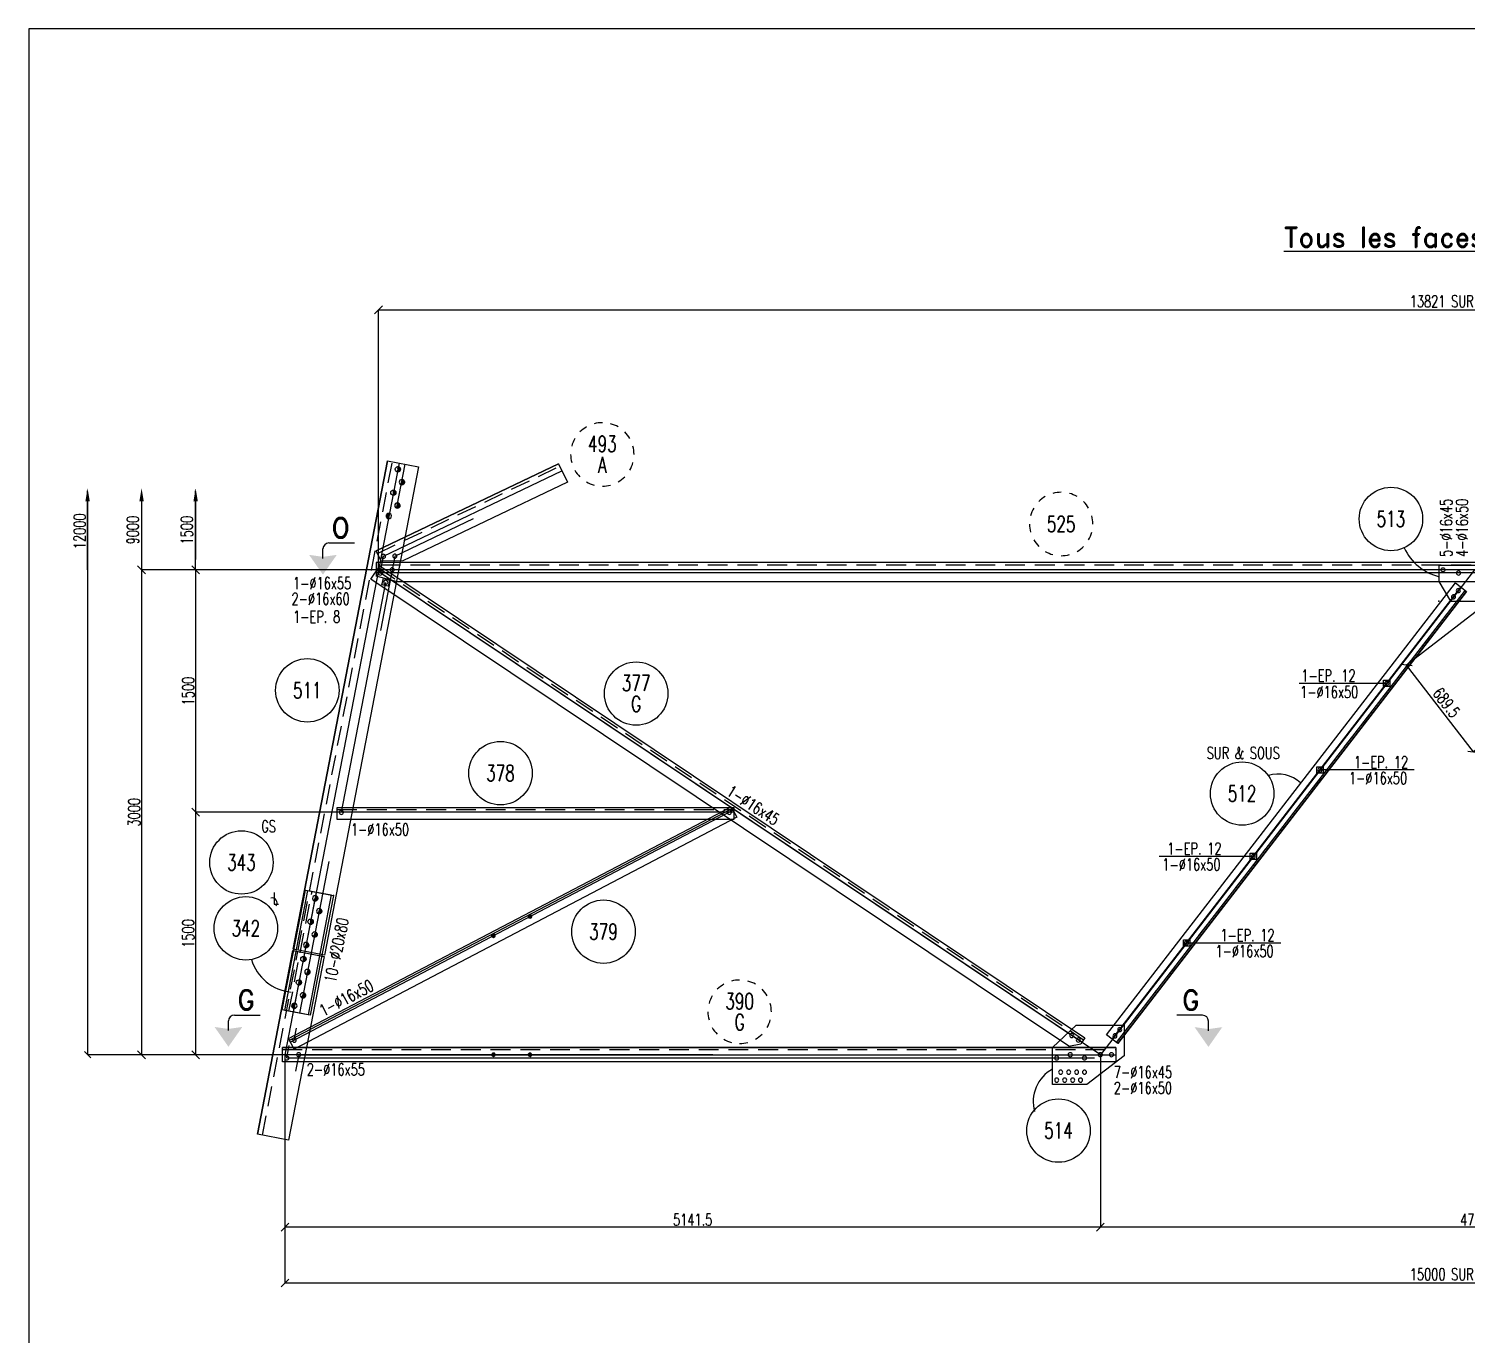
# Model space of a CAD drawing. Extents: x 550527 to 570802, y -97905 to -83555.
# Drawn here: x 550527 to 559598, y -91792 to -83555 of the extents above; entities that cross this region are included whole.
import ezdxf
from ezdxf.enums import TextEntityAlignment as Align

# ---------------------------------------------------------------- set-up
doc = ezdxf.new("R2010")
doc.units = 0
doc.header["$LTSCALE"] = 250
doc.header["$MEASUREMENT"] = 0
doc.linetypes.add('DASHED', pattern=[0.75, 0.5, -0.25])
doc.layers.get('0').update_dxf_attribs({"linetype": 'CONTINUOUS'})
doc.layers.get('DEFPOINTS').update_dxf_attribs({"linetype": 'CONTINUOUS'})
for name, color, linetype in [('ASSI', 6, 'CONTINUOUS'), ('BOLLINI_1', 7, 'CONTINUOUS'), ('BOLLINI_5', 7, 'CONTINUOUS'), ('FORI', 2, 'CONTINUOUS'), ('LINEA_ANG', 2, 'CONTINUOUS'), ('LINEE_PIASTRA', 2, 'CONTINUOUS'), ('LINEE_PIASTRE', 2, 'CONTINUOUS'), ('LM', 7, 'CONTINUOUS'), ('LS', 7, 'CONTINUOUS'), ('LSP', 1, 'CONTINUOUS'), ('PIASTRE', 5, 'CONTINUOUS'), ('QT_MPR', 7, 'CONTINUOUS'), ('TESTI_A_P', 7, 'CONTINUOUS'), ('TRAT-Y', 7, 'DASHED')]:
    doc.layers.add(name, color=color, linetype=linetype)
doc.styles.add('QUOTE', font='ROMANS8.SHX', dxfattribs={"width": 0.7})
doc.styles.add('RD', font='ROMAND8.SHX', dxfattribs={"width": 0.7})
doc.styles.add('RQL', font='ROMANS8.SHX', dxfattribs={"width": 0.7})
doc.styles.add('RS', font='ROMANS8.shx', dxfattribs={"width": 0.7})
doc.styles.get("Standard").update_dxf_attribs({"font": 'ROMANS8.SHX', "width": 0.7})
doc.dimstyles.new('TRATTO', dxfattribs={"dimscale": 0, "dimtxt": 75, "dimasz": 50, "dimexe": 0, "dimexo": 0, "dimgap": 10, "dimtad": 1, "dimrnd": 0.5, "dimdsep": 46, "dimtxsty": 'RS', "dimblk1": 'OBLIQUE', "dimblk2": 'OBLIQUE', "dimsah": 1, "dimcen": 0.09, "dimclrd": 2, "dimclre": 2, "dimclrt": 7, "dimadec": 0, "dimazin": 0, "dimtfac": 1, "dimtix": 1, "dimtmove": 2, "dimatfit": 3, "dimfxl": 1, "dimtolj": 1, "dimtzin": 0, "dimarcsym": 0})

# ---------------------------------------------------------------- blocks, each defined once
blk = doc.blocks.new('16')
blk.add_circle((0, 0), 1)
blk = doc.blocks.new('MRKR_98')
blk.add_point((0, 0))
at = {"color": 7, "style": 'QUOTE', "width": 0.5, "flags": 1}
for tag, p in [('AUX2', (3.71, 4.93)), ('NFORI', (3.72, 5.3)), ('TI', (3.73, 6.83)), ('DI_S', (3.73, 6.42)), ('D_S', (3.73, 6.02)), ('E_S', (3.73, 5.68)), ('FAM', (3.73, 4.55)), ('AUX1', (3.73, 4.19)), ('COMMESSA', (3.73, 3.85)), ('MD', (3.73, 3.51)), ('MP', (3.73, 3.16)), ('LARGHEZZA', (3.73, 2.82)), ('SPESSORE', (3.73, 2.48)), ('NP', (3.73, 2.14)), ('SV', (3.73, 1.79)), ('PESO', (3.73, 1.45)), ('QUA', (3.73, 1.11)), ('LUN', (3.73, 0.76)), ('PROF', (3.73, 0.42)), ('POS', (3.73, 0.08))]:
    blk.add_attdef(tag, p, '', height=0.2, dxfattribs=at)
at = {"color": 7, "flags": 1}
for tag, p in [('LAV1', (5.26, 6.88)), ('LAV2', (5.26, 6.55)), ('LAV3', (5.26, 6.21)), ('LAV4', (5.26, 5.88)), ('LAV5', (5.26, 5.55)), ('LAV6', (5.26, 5.21)), ('LAV7', (5.26, 4.88)), ('LAV8', (5.26, 4.55)), ('LAV9', (5.26, 4.21)), ('LAV10', (5.26, 3.88))]:
    blk.add_attdef(tag, p, '', height=0.2, dxfattribs=at)
blk = doc.blocks.new('ASSE98')
blk.add_line((0, 0), (1, 0))
at = {"color": 7, "style": 'QUOTE', "width": 0.5, "flags": 1}
for tag, p in [('TI', (1.3831, 6.8273)), ('DI_S', (1.3831, 6.4218)), ('D_S', (1.3831, 6.0209)), ('E_S', (1.3831, 5.6806)), ('NFORI', (1.3645, 5.2979)), ('ALAR', (1.3635, 4.9325)), ('FAM', (1.3775, 4.5465)), ('ALA', (1.3831, 4.1926)), ('DISP2', (1.3831, 3.8497)), ('DISP1', (1.3831, 3.5069)), ('PINZAF', (1.3831, 3.164)), ('PINZAI', (1.3831, 2.8211)), ('TRP', (1.3831, 2.4783)), ('NP', (1.3831, 2.1354)), ('SV', (1.3831, 1.7926)), ('PESO', (1.3831, 1.4497)), ('QUA', (1.3831, 1.1069)), ('LUN', (1.3831, 0.764)), ('PROF', (1.3831, 0.4211)), ('POS', (1.3831, 0.0783))]:
    blk.add_attdef(tag, p, '', height=0.2, dxfattribs=at)
at = {"color": 7, "flags": 1}
for tag, p in [('LAV1', (3.0743, 6.8285)), ('LAV2', (3.0743, 6.4951)), ('LAV3', (3.0743, 6.1618)), ('LAV4', (3.0743, 5.8285)), ('LAV5', (3.0743, 5.4951)), ('LAV6', (3.0743, 5.1618)), ('LAV7', (3.0743, 4.8285)), ('LAV8', (3.0743, 4.4951)), ('LAV9', (3.0743, 4.1618)), ('LAV10', (3.0743, 3.8285))]:
    blk.add_attdef(tag, p, '', height=0.2, dxfattribs=at)
blk = doc.blocks.new('20')
at = {"color": 0}
for p, q in [((0, 0.98), (0.02, 1)), ((0, 0.94), (0.06, 1)), ((1, -0.01), (0, 0.99)), ((0, 0.89), (0.1, 0.99)), ((0, 0.85), (0.14, 0.99)), ((0, 0.8), (0.18, 0.98)), ((0, 0.76), (0.22, 0.98)), ((0, 0.71), (0.25, 0.97)), ((0, 0.67), (0.29, 0.96)), ((1, -0.05), (0, 0.95)), ((0, 0.62), (0.32, 0.95)), ((0, 0.58), (0.36, 0.93)), ((0, 0.53), (0.39, 0.92)), ((0, 0.49), (0.42, 0.91)), ((1, -0.09), (0, 0.9)), ((0, 0.44), (0.45, 0.89)), ((0, 0.4), (0.48, 0.88)), ((0.99, -0.13), (0, 0.86)), ((0, 0.35), (0.51, 0.86)), ((0, 0.31), (0.54, 0.84)), ((0, 0.26), (0.56, 0.83)), ((0.99, -0.17), (0, 0.81)), ((0, 0.22), (0.59, 0.81)), ((0, 0.17), (0.61, 0.79)), ((0.98, -0.21), (0, 0.77)), ((0, 0.13), (0.64, 0.77)), ((0, 0.08), (0.66, 0.75)), ((0, 0.04), (0.69, 0.73)), ((0.97, -0.25), (0, 0.72)), ((0, -0.01), (0.71, 0.7)), ((0.96, -0.28), (0, 0.68)), ((0, -0.05), (0.73, 0.68)), ((0, -0.1), (0.75, 0.66)), ((0.95, -0.32), (0, 0.63)), ((0, -0.14), (0.77, 0.63)), ((0, -0.19), (0.79, 0.61)), ((0.94, -0.35), (0, 0.59)), ((0, -0.23), (0.81, 0.58)), ((0, -0.28), (0.83, 0.56)), ((0.92, -0.38), (0, 0.54)), ((0, -0.32), (0.85, 0.53)), ((0.91, -0.41), (0, 0.5)), ((0, -0.36), (0.87, 0.5)), ((0, -0.41), (0.88, 0.47)), ((0.9, -0.44), (0, 0.45)), ((0, -0.45), (0.9, 0.44)), ((0.88, -0.47), (0, 0.41)), ((0, -0.5), (0.91, 0.41)), ((0, -0.54), (0.92, 0.38)), ((0.87, -0.5), (0, 0.36)), ((0, -0.59), (0.94, 0.35)), ((0.85, -0.53), (0, 0.32)), ((0, -0.63), (0.95, 0.31)), ((0, -0.68), (0.96, 0.28)), ((0.83, -0.56), (0, 0.27)), ((0, -0.72), (0.97, 0.25)), ((0.81, -0.58), (0, 0.23)), ((0, -0.77), (0.98, 0.21)), ((0.79, -0.61), (0, 0.18)), ((0, -0.81), (0.99, 0.17)), ((0.77, -0.63), (0, 0.14)), ((0, -0.86), (0.99, 0.13)), ((0.75, -0.66), (0, 0.09)), ((0, -0.9), (1, 0.09)), ((0.73, -0.68), (0, 0.05)), ((0, -0.95), (1, 0.05)), ((0.71, -0.7), (0, 0.01)), ((0, -0.99), (1, 0.01)), ((1, 0.04), (0.04, 1)), ((1, 0.09), (0.09, 1)), ((0.99, 0.14), (0.14, 0.99)), ((0.98, 0.19), (0.19, 0.98)), ((0.97, 0.25), (0.25, 0.97)), ((0.95, 0.31), (0.31, 0.95)), ((0.92, 0.38), (0.38, 0.92)), ((0.88, 0.47), (0.47, 0.88)), ((0.81, 0.59), (0.59, 0.81)), ((0.69, -0.73), (0, -0.04)), ((0.66, -0.75), (0, -0.08)), ((0.64, -0.77), (0, -0.13)), ((0.61, -0.79), (0, -0.17)), ((0.59, -0.81), (0, -0.22)), ((0.56, -0.83), (0, -0.26)), ((0.54, -0.84), (0, -0.31)), ((0.51, -0.86), (0, -0.35)), ((0.48, -0.88), (0, -0.4)), ((0.45, -0.89), (0, -0.44)), ((0.42, -0.91), (0, -0.49)), ((0.39, -0.92), (0, -0.53)), ((0.36, -0.93), (0, -0.58)), ((0.32, -0.95), (0, -0.62)), ((0.29, -0.96), (0, -0.67)), ((0.25, -0.97), (0, -0.71)), ((0.22, -0.98), (0, -0.76)), ((0.18, -0.98), (0, -0.8)), ((0.14, -0.99), (0, -0.85)), ((0.1, -0.99), (0, -0.89)), ((0.04, -1), (1, -0.04)), ((0.09, -1), (1, -0.09)), ((0.14, -0.99), (0.99, -0.14)), ((0.19, -0.98), (0.98, -0.19)), ((0.25, -0.97), (0.97, -0.25)), ((0.31, -0.95), (0.95, -0.31)), ((0.38, -0.92), (0.92, -0.38)), ((0.47, -0.88), (0.88, -0.47)), ((0.59, -0.81), (0.81, -0.59))]:
    blk.add_line(p, q, dxfattribs=at)
blk.add_line((0, 1), (0, -1))
blk.add_circle((0, 0), 1)
blk = doc.blocks.new('_OBLIQUE')
at = {"color": 0, "linetype": 'ByBlock'}
blk.add_line((-0.5, -0.5), (0.5, 0.5), dxfattribs=at)
blk = doc.blocks.new('*D19')
at = {"layer": 'DEFPOINTS', "color": 0, "transparency": 16777216}
for p in [(551702.4, -86966.4), (551238.8, -90023.8), (554841.1, -90023.8)]:
    blk.add_point(p, dxfattribs=at)
at = {"layer": 'LS', "color": 2, "lineweight": -2, "transparency": 16777216}
for p, q in [((551702.4, -86966.4), (551238.8, -86966.4)), ((551238.8, -86966.4), (551238.8, -90023.8)), ((554841.1, -90023.8), (551238.8, -90023.8))]:
    blk.add_line(p, q, dxfattribs=at)
at = {"layer": 'LS', "color": 2, "lineweight": -2, "transparency": 16777216, "xscale": 50, "yscale": 50, "zscale": 50}
for p, rotation in [((551238.8, -86966.4), 90), ((551238.8, -90023.8), 270)]:
    blk.add_blockref('_OBLIQUE', p, dxfattribs=dict(at, rotation=rotation))
at = {"layer": 'LS', "color": 7, "transparency": 16777216, "insert": (551191.3, -88495.1), "char_height": 75, "attachment_point": 5, "rotation": 90, "style": 'RS'}
blk.add_mtext('\\A1;3000', dxfattribs=at)
blk = doc.blocks.new('*D20')
at = {"layer": 'DEFPOINTS', "color": 0, "transparency": 16777216}
for p in [(552732.5, -86966.4), (551579.6, -88495.1), (552498.8, -88495.1)]:
    blk.add_point(p, dxfattribs=at)
at = {"layer": 'LS', "color": 2, "lineweight": -2, "transparency": 16777216}
for p, q in [((552732.5, -86966.4), (551579.6, -86966.4)), ((551579.6, -86966.4), (551579.6, -88495.1)), ((552498.8, -88495.1), (551579.6, -88495.1))]:
    blk.add_line(p, q, dxfattribs=at)
at = {"layer": 'LS', "color": 2, "lineweight": -2, "transparency": 16777216, "xscale": 50, "yscale": 50, "zscale": 50}
for p, rotation in [((551579.6, -86966.4), 90), ((551579.6, -88495.1), 270)]:
    blk.add_blockref('_OBLIQUE', p, dxfattribs=dict(at, rotation=rotation))
at = {"layer": 'LS', "color": 7, "transparency": 16777216, "insert": (551532.1, -87730.8), "char_height": 75, "attachment_point": 5, "rotation": 90, "style": 'RS'}
blk.add_mtext('\\A1;1500', dxfattribs=at)
blk = doc.blocks.new('*D21')
at = {"layer": 'DEFPOINTS', "color": 0, "transparency": 16777216}
for p in [(551760.9, -88495.1), (551579.6, -90023.8), (554841.1, -90023.8)]:
    blk.add_point(p, dxfattribs=at)
at = {"layer": 'LS', "color": 2, "lineweight": -2, "transparency": 16777216}
for p, q in [((551760.9, -88495.1), (551579.6, -88495.1)), ((551579.6, -88495.1), (551579.6, -90023.8)), ((554841.1, -90023.8), (551579.6, -90023.8))]:
    blk.add_line(p, q, dxfattribs=at)
at = {"layer": 'LS', "color": 2, "lineweight": -2, "transparency": 16777216, "xscale": 50, "yscale": 50, "zscale": 50}
for p, rotation in [((551579.6, -88495.1), 90), ((551579.6, -90023.8), 270)]:
    blk.add_blockref('_OBLIQUE', p, dxfattribs=dict(at, rotation=rotation))
at = {"layer": 'LS', "color": 7, "transparency": 16777216, "insert": (551532.1, -89259.4), "char_height": 75, "attachment_point": 5, "rotation": 90, "style": 'RS'}
blk.add_mtext('\\A1;1500', dxfattribs=at)
blk = doc.blocks.new('*D76')
at = {"layer": 'DEFPOINTS', "color": 0, "transparency": 16777216}
for p in [(559774.4, -87137), (559215.4, -87568.2), (560195.6, -87682.9)]:
    blk.add_point(p, dxfattribs=at)
at = {"layer": 'QT_MPR', "color": 2, "lineweight": -2, "transparency": 16777216}
for p, q in [((559774.4, -87137), (559215.4, -87568.2)), ((559636.5, -88114.2), (559215.4, -87568.2)), ((560195.6, -87682.9), (559636.5, -88114.2))]:
    blk.add_line(p, q, dxfattribs=at)
at = {"layer": 'QT_MPR', "color": 2, "lineweight": -2, "transparency": 16777216, "xscale": 50, "yscale": 50, "zscale": 50}
for p, rotation in [((559215.4, -87568.2), 127.6464506617927), ((559636.5, -88114.2), 307.6464506617928)]:
    blk.add_blockref('_OBLIQUE', p, dxfattribs=dict(at, rotation=rotation))
at = {"layer": 'QT_MPR', "color": 7, "transparency": 16777216, "insert": (559467.2, -87803.6), "char_height": 75, "attachment_point": 5, "rotation": 307.64645, "style": 'RS'}
blk.add_mtext('\\A1;689.5', dxfattribs=at)
blk = doc.blocks.new('IQ')
for p, q in [((0.5, 0.5), (-0.5, 0.5)), ((-0.5, 0.5), (-0.5, -0.5)), ((0.5, -0.5), (0.5, 0.5)), ((-0.5, -0.5), (0.5, -0.5))]:
    blk.add_line(p, q)
at = {"flags": 1}
for tag, p in [('SPESSORE', (0, -0.01)), ('NUMERO', (0, -0.34))]:
    blk.add_attdef(tag, p, '', height=0.2, dxfattribs=at)
blk = doc.blocks.new('12')
at = {"color": 0}
for p, q in [((-1, 0.06), (-0.06, 1)), ((-1, 0.01), (-0.01, 1)), ((-1, -0.03), (0.03, 1)), ((-1, -0.07), (0.07, 1)), ((0.09, -1), (-1, 0.09)), ((0.05, -1), (-1, 0.05)), ((0, -1), (-1, 0)), ((-0.99, 0.16), (-0.16, 0.99)), ((-0.99, 0.11), (-0.11, 0.99)), ((-0.99, -0.11), (0.11, 0.99)), ((-0.99, -0.15), (0.15, 0.99)), ((0.17, -0.99), (-0.99, 0.17)), ((0.13, -0.99), (-0.99, 0.13)), ((-0.98, 0.22), (-0.22, 0.98)), ((-0.98, -0.19), (0.19, 0.98)), ((0.21, -0.98), (-0.98, 0.21)), ((-0.97, -0.23), (0.23, 0.97)), ((0.24, -0.97), (-0.97, 0.24)), ((-0.96, 0.28), (-0.28, 0.96)), ((-0.96, -0.27), (0.27, 0.96)), ((0.28, -0.96), (-0.96, 0.28)), ((-0.95, -0.3), (0.3, 0.95)), ((0.31, -0.95), (-0.95, 0.31)), ((-0.94, 0.34), (-0.34, 0.94)), ((-0.94, -0.33), (0.33, 0.94)), ((0.35, -0.94), (-0.94, 0.35)), ((-0.93, -0.37), (0.37, 0.93)), ((0.38, -0.93), (-0.93, 0.38)), ((-0.92, -0.4), (0.4, 0.92)), ((-0.91, 0.42), (-0.42, 0.91)), ((0.41, -0.91), (-0.91, 0.41)), ((-0.9, -0.43), (0.43, 0.9)), ((0.44, -0.9), (-0.9, 0.44)), ((-0.89, -0.46), (0.46, 0.89)), ((0.47, -0.88), (-0.88, 0.47)), ((-0.87, -0.49), (0.49, 0.87)), ((0.5, -0.87), (-0.87, 0.5)), ((-0.86, 0.52), (-0.52, 0.86)), ((-0.86, -0.52), (0.52, 0.86)), ((0.53, -0.85), (-0.85, 0.53)), ((-0.84, -0.54), (0.54, 0.84)), ((0.55, -0.83), (-0.83, 0.55)), ((-0.82, -0.57), (0.57, 0.82)), ((0.58, -0.81), (-0.81, 0.58)), ((-0.8, -0.6), (0.6, 0.8)), ((0.61, -0.79), (-0.79, 0.61)), ((-0.78, -0.62), (0.62, 0.78)), ((0.63, -0.78), (-0.78, 0.63)), ((-0.76, -0.65), (0.65, 0.76)), ((0.66, -0.75), (-0.75, 0.66)), ((-0.74, -0.67), (0.67, 0.74)), ((0.68, -0.73), (-0.73, 0.68)), ((-0.72, -0.69), (0.69, 0.72)), ((0.7, -0.71), (-0.71, 0.7)), ((-0.7, -0.72), (0.72, 0.7)), ((0.73, -0.69), (-0.69, 0.73)), ((0.75, -0.67), (-0.67, 0.75)), ((-0.67, -0.74), (0.74, 0.67)), ((-0.65, -0.76), (0.76, 0.65)), ((0.77, -0.64), (-0.64, 0.77)), ((-0.63, -0.78), (0.78, 0.63)), ((0.79, -0.62), (-0.62, 0.79)), ((-0.6, -0.8), (0.8, 0.6)), ((0.81, -0.59), (-0.59, 0.81)), ((-0.57, -0.82), (0.82, 0.57)), ((0.83, -0.56), (-0.56, 0.83)), ((-0.55, -0.84), (0.84, 0.55)), ((0.84, -0.54), (-0.54, 0.84)), ((-0.52, -0.85), (0.85, 0.52)), ((0.86, -0.51), (-0.51, 0.86)), ((-0.49, -0.87), (0.87, 0.49)), ((0.88, -0.48), (-0.48, 0.88)), ((-0.46, -0.89), (0.89, 0.46)), ((0.89, -0.45), (-0.45, 0.89)), ((-0.43, -0.9), (0.9, 0.43)), ((0.91, -0.42), (-0.42, 0.91)), ((-0.4, -0.92), (0.92, 0.4)), ((0.92, -0.39), (-0.39, 0.92)), ((-0.37, -0.93), (0.93, 0.37)), ((0.93, -0.36), (-0.36, 0.93)), ((-0.34, -0.94), (0.94, 0.34)), ((0.95, -0.33), (-0.33, 0.95)), ((-0.3, -0.95), (0.95, 0.3)), ((0.96, -0.29), (-0.29, 0.96)), ((-0.27, -0.96), (0.96, 0.27)), ((0.97, -0.26), (-0.26, 0.97)), ((-0.23, -0.97), (0.97, 0.23)), ((0.98, -0.22), (-0.22, 0.98)), ((-0.2, -0.98), (0.98, 0.2)), ((0.98, -0.18), (-0.18, 0.98)), ((-0.16, -0.99), (0.99, 0.16)), ((0.99, -0.14), (-0.14, 0.99)), ((-0.12, -0.99), (0.99, 0.12)), ((0.99, -0.1), (-0.1, 0.99)), ((-0.08, -1), (1, 0.08)), ((1, -0.06), (-0.06, 1)), ((-0.04, -1), (1, 0.04)), ((1, -0.02), (-0.02, 1)), ((1, 0.02), (0.02, 1)), ((1, 0.07), (0.07, 1)), ((0.99, 0.12), (0.12, 0.99)), ((0.98, 0.17), (0.17, 0.98)), ((0.97, 0.23), (0.23, 0.97)), ((0.96, 0.29), (0.29, 0.96)), ((0.93, 0.36), (0.36, 0.93)), ((0.9, 0.44), (0.44, 0.9)), ((0.84, 0.55), (0.55, 0.84)), ((-0.04, -1), (-1, -0.04)), ((-0.09, -1), (-1, -0.09)), ((-0.14, -0.99), (-0.99, -0.14)), ((-0.2, -0.98), (-0.98, -0.2)), ((-0.25, -0.97), (-0.97, -0.25)), ((-0.32, -0.95), (-0.95, -0.32)), ((-0.39, -0.92), (-0.92, -0.39)), ((-0.48, -0.88), (-0.88, -0.48)), ((-0.6, -0.8), (-0.8, -0.6)), ((0.01, -1), (1, -0.01)), ((0.05, -1), (1, -0.05)), ((0.1, -0.99), (0.99, -0.1)), ((0.15, -0.99), (0.99, -0.15)), ((0.21, -0.98), (0.98, -0.21)), ((0.27, -0.96), (0.96, -0.27)), ((0.33, -0.94), (0.94, -0.33)), ((0.41, -0.91), (0.91, -0.41)), ((0.5, -0.87), (0.87, -0.5)), ((0.66, -0.75), (0.75, -0.66))]:
    blk.add_line(p, q, dxfattribs=at)
blk.add_circle((0, 0), 1)
blk = doc.blocks.new('*D23')
at = {"layer": 'DEFPOINTS', "color": 0, "transparency": 16777216}
for p in [(557284.4, -90023.8), (562001.3, -90023.8), (557284.4, -91111.4)]:
    blk.add_point(p, dxfattribs=at)
at = {"layer": 'LS', "color": 2, "lineweight": -2, "transparency": 16777216}
for p, q in [((557284.4, -90023.8), (557284.4, -91111.4)), ((562001.3, -90023.8), (562001.3, -91111.4)), ((562001.3, -91111.4), (557284.4, -91111.4))]:
    blk.add_line(p, q, dxfattribs=at)
at = {"layer": 'LS', "color": 2, "lineweight": -2, "transparency": 16777216, "xscale": 50, "yscale": 50, "zscale": 50, "rotation": 180}
blk.add_blockref('_OBLIQUE', (557284.4, -91111.4), dxfattribs=at)
at = {"layer": 'LS', "color": 2, "lineweight": -2, "transparency": 16777216, "xscale": 50, "yscale": 50, "zscale": 50}
blk.add_blockref('_OBLIQUE', (562001.3, -91111.4), dxfattribs=at)
at = {"layer": 'LS', "color": 7, "transparency": 16777216, "insert": (559642.9, -91063.9), "char_height": 75, "attachment_point": 5, "style": 'RS'}
blk.add_mtext('\\A1;4717', dxfattribs=at)
blk = doc.blocks.new('*D24')
at = {"layer": 'DEFPOINTS', "color": 0, "transparency": 16777216}
for p in [(552142.9, -90023.8), (557284.4, -90023.8), (552142.9, -91111.4)]:
    blk.add_point(p, dxfattribs=at)
at = {"layer": 'LS', "color": 2, "lineweight": -2, "transparency": 16777216}
for p, q in [((552142.9, -90023.8), (552142.9, -91111.4)), ((557284.4, -90023.8), (557284.4, -91111.4)), ((557284.4, -91111.4), (552142.9, -91111.4))]:
    blk.add_line(p, q, dxfattribs=at)
at = {"layer": 'LS', "color": 2, "lineweight": -2, "transparency": 16777216, "xscale": 50, "yscale": 50, "zscale": 50, "rotation": 180}
blk.add_blockref('_OBLIQUE', (552142.9, -91111.4), dxfattribs=at)
at = {"layer": 'LS', "color": 2, "lineweight": -2, "transparency": 16777216, "xscale": 50, "yscale": 50, "zscale": 50}
blk.add_blockref('_OBLIQUE', (557284.4, -91111.4), dxfattribs=at)
at = {"layer": 'LS', "color": 7, "transparency": 16777216, "insert": (554713.6, -91063.9), "char_height": 75, "attachment_point": 5, "style": 'RS'}
blk.add_mtext('\\A1;5141.5', dxfattribs=at)
blk = doc.blocks.new('*D25')
at = {"layer": 'DEFPOINTS', "color": 0, "transparency": 16777216}
for p in [(552142.9, -91111.4), (567142.9, -91111.4), (567142.9, -91462.8)]:
    blk.add_point(p, dxfattribs=at)
at = {"layer": 'LS', "color": 2, "lineweight": -2, "transparency": 16777216}
for p, q in [((552142.9, -91111.4), (552142.9, -91462.8)), ((567142.9, -91111.4), (567142.9, -91462.8)), ((552142.9, -91462.8), (567142.9, -91462.8))]:
    blk.add_line(p, q, dxfattribs=at)
at = {"layer": 'LS', "color": 2, "lineweight": -2, "transparency": 16777216, "xscale": 50, "yscale": 50, "zscale": 50, "rotation": 180}
blk.add_blockref('_OBLIQUE', (552142.9, -91462.8), dxfattribs=at)
at = {"layer": 'LS', "color": 2, "lineweight": -2, "transparency": 16777216, "xscale": 50, "yscale": 50, "zscale": 50}
blk.add_blockref('_OBLIQUE', (567142.9, -91462.8), dxfattribs=at)
at = {"layer": 'LS', "color": 7, "transparency": 16777216, "insert": (559642.9, -91411.7), "char_height": 75, "attachment_point": 5, "style": 'RS'}
blk.add_mtext('\\A1;15000 SUR TRUSQ. 75', dxfattribs=at)
blk = doc.blocks.new('*D26')
at = {"layer": 'DEFPOINTS', "color": 0, "transparency": 16777216}
for p in [(566553.2, -85328), (552732.5, -86966.4), (566553.2, -86966.4)]:
    blk.add_point(p, dxfattribs=at)
at = {"layer": 'LS', "color": 2, "lineweight": -2, "transparency": 16777216}
for p, q in [((552732.5, -86966.4), (552732.5, -85328)), ((552732.5, -85328), (566553.2, -85328)), ((566553.2, -86966.4), (566553.2, -85328))]:
    blk.add_line(p, q, dxfattribs=at)
at = {"layer": 'LS', "color": 2, "lineweight": -2, "transparency": 16777216, "xscale": 50, "yscale": 50, "zscale": 50, "rotation": 180}
blk.add_blockref('_OBLIQUE', (552732.5, -85328), dxfattribs=at)
at = {"layer": 'LS', "color": 2, "lineweight": -2, "transparency": 16777216, "xscale": 50, "yscale": 50, "zscale": 50}
blk.add_blockref('_OBLIQUE', (566553.2, -85328), dxfattribs=at)
at = {"layer": 'LS', "color": 7, "transparency": 16777216, "insert": (559642.9, -85276.9), "char_height": 75, "attachment_point": 5, "style": 'RS'}
blk.add_mtext('\\A1;13821 SUR TRUSQ. 75', dxfattribs=at)
blk = doc.blocks.new('zzz')
at = {"linetype": 'Continuous'}
for start, end in [(90, 105), (60, 75), (150, 165), (120, 135), (30, 45), (180, 195), (0, 15), (330, 345), (210, 225), (240, 255), (300, 315), (270, 285)]:
    blk.add_arc((0, 0), 8, start, end, dxfattribs=at)
at = {"color": 3, "style": 'RQL', "width": 0.7}
blk.add_attdef('POS1', text='', height=4, dxfattribs=at).set_placement((0, 0), align=Align.MIDDLE)
at = {"style": 'RQL', "width": 0.7, "flags": 1}
blk.add_attdef('TIPO', (0, -8), '', height=3, dxfattribs=at)
blk = doc.blocks.new('YYY')
blk.add_circle((0, 0), 8)
at = {"color": 3, "style": 'RQL', "width": 0.7}
for tag, p in [('POS3', (0, 0.65)), ('POS2', (0, -4.63))]:
    blk.add_attdef(tag, text='', height=4, dxfattribs=at).set_placement(p, align=Align.CENTER)
at = {"style": 'RQL', "width": 0.7, "flags": 1}
blk.add_attdef('TIPO', text='', height=3, dxfattribs=at).set_placement((0, 0), align=Align.MIDDLE_CENTER)
blk = doc.blocks.new('xxx')
blk.add_circle((0, 0), 8)
at = {"color": 3, "style": 'RQL', "width": 0.7}
blk.add_attdef('POS', text='', height=4, dxfattribs=at).set_placement((0, 0), align=Align.MIDDLE)
at = {"style": 'RQL', "width": 0.7, "flags": 1}
for tag, p in [('POS1', (-0.39, -5.42)), ('TIPO', (-0.39, -8.66))]:
    blk.add_attdef(tag, p, '', height=2, dxfattribs=at)
blk = doc.blocks.new('www')
at = {"linetype": 'Continuous'}
for start, end in [(90, 105), (60, 75), (150, 165), (120, 135), (30, 45), (180, 195), (0, 15), (330, 345), (210, 225), (240, 255), (300, 315), (270, 285)]:
    blk.add_arc((0, 0), 8, start, end, dxfattribs=at)
at = {"color": 3, "style": 'RQL', "width": 0.7}
for tag, p in [('POS3', (0, 0.65)), ('POS2', (0, -4.63))]:
    blk.add_attdef(tag, text='', height=4, dxfattribs=at).set_placement(p, align=Align.CENTER)
at = {"style": 'RQL', "width": 0.7, "flags": 1}
blk.add_attdef('TIPO', text='', height=3, dxfattribs=at).set_placement((0, 0), align=Align.MIDDLE_CENTER)
blk = doc.blocks.new('bull')
at = {"style": 'RS', "width": 0.7, "flags": 1}
for tag, p in [('NN', (-12.25, 0)), ('DIAMETRO', (0, -4.86)), ('SERRAGGIO', (0, -9.71)), ('LUNGHEZZA', (0, -14.57)), ('NB', (0, -19.43)), ('TIPO', (0, -24.12)), ('EL', (-0.14, -29))]:
    blk.add_attdef(tag, p, '', height=3, dxfattribs=at)
at = {"style": 'RS', "width": 0.7}
blk.add_attdef('BULLONE', (0, 0), '', height=3, dxfattribs=at)
blk = doc.blocks.new('imbbull')
at = {"style": 'RS', "width": 0.7, "flags": 1}
for tag, p in [('NN', (-11.1, 0)), ('DIAMETRO', (0, -4.86)), ('SERRAGGIO', (0, -9.71)), ('LUNGHEZZA', (0, -14.57)), ('NB', (0, -19.43)), ('TIPO', (0, -24.38)), ('EL', (-0.14, -29.26))]:
    blk.add_attdef(tag, p, '', height=3, dxfattribs=at)
at = {"style": 'RS', "width": 0.7}
blk.add_attdef('BULLONE', (0, 0), '', height=3, dxfattribs=at)

msp = doc.modelspace()

# ---------------------------------------------------------------- linework, layer by layer
at = {"layer": 'ASSI', "color": 6}
msp.add_line((552229.414, -90023.795), (552209.566, -90126.716), dxfattribs=at)
at = {"layer": 'LINEA_ANG'}
for p, q in [((552194.98, -89357.395), (552788.624, -86279.114)), ((552985.005, -86316.986), (552391.362, -89395.267)), ((552718.05, -86846.855), (553867.418, -86297.285)), ((552788.624, -86279.114), (552985.005, -86316.986)), ((553867.418, -86297.285), (553923.497, -86414.567)), ((553923.497, -86414.567), (552885.998, -86910.647)), ((552748.677, -86910.909), (552718.05, -86846.855)), ((552685.309, -87025.419), (552740.911, -86942.301)), ((560558.966, -86919.405), (552716.966, -86919.405)), ((552716.966, -86919.405), (552716.966, -87007.405)), ((552740.911, -86942.301), (557186.848, -89916.43)), ((552885.998, -86910.647), (552748.677, -86910.909)), ((557086.364, -89969.522), (552685.309, -87025.419)), ((552844.966, -87039.405), (552716.966, -87007.405)), ((552844.966, -87039.405), (560558.966, -87039.405)), ((557323.847, -89898.978), (559522.681, -87048.517)), ((557323.847, -89898.978), (559522.681, -87048.517)), ((559522.681, -87048.517), (559593.943, -87103.488)), ((559522.681, -87048.517), (559593.943, -87103.488)), ((559583.65, -87095.548), (557384.815, -89946.009)), ((559593.943, -87103.488), (557395.109, -89953.949)), ((559593.943, -87103.488), (557395.109, -89953.949)), ((552165.873, -89921.904), (554957.446, -88460.425)), ((552171.207, -89932.092), (554962.78, -88470.613)), ((552471.761, -88540.1), (552471.761, -88465.1)), ((552471.761, -88465.1), (554972.761, -88465.1)), ((554957.446, -88460.425), (554992.232, -88526.87)), ((554972.761, -88465.1), (554972.761, -88540.1)), ((554992.232, -88526.87), (552200.659, -89988.349)), ((554972.761, -88540.1), (552471.761, -88540.1)), ((552141.773, -89744.25), (552287.58, -88988.181)), ((552287.58, -88988.181), (552434.866, -89016.585)), ((552434.866, -89016.585), (552289.059, -89772.654)), ((551969.696, -90525.585), (552193.141, -89366.933)), ((552389.522, -89404.805), (552166.078, -90563.457)), ((552193.141, -89366.933), (552389.522, -89404.805)), ((552391.362, -89395.267), (552194.98, -89357.395)), ((552289.059, -89772.654), (552141.773, -89744.25)), ((552200.659, -89988.349), (552165.873, -89921.904)), ((557086.364, -89969.522), (557161.272, -89954.664)), ((557186.848, -89916.43), (557161.272, -89954.664)), ((557395.109, -89953.949), (557323.847, -89898.978)), ((557395.109, -89953.949), (557323.847, -89898.978)), ((552127.13, -90068.795), (552127.13, -89978.795)), ((552127.13, -89978.795), (557381.13, -89978.795)), ((557381.13, -89978.795), (557381.13, -90068.795)), ((557381.13, -90068.795), (552127.13, -90068.795)), ((552166.078, -90563.457), (551969.696, -90525.585))]:
    msp.add_line(p, q, dxfattribs=at)
at = {"layer": 'LINEE_PIASTRA'}
for p, q in [((559417.855, -87039.188), (559492.855, -87164.188)), ((557132.514, -89838.065), (556982.514, -89978.065)), ((557433.514, -90031.065), (557198.514, -90211.065))]:
    msp.add_line(p, q, dxfattribs=at)
at = {"layer": 'LINEE_PIASTRE'}
for p, q in [((559867.855, -86939.188), (559417.855, -86939.188)), ((559417.855, -86939.188), (559417.855, -87039.188)), ((559492.855, -87164.188), (559792.855, -87164.188)), ((552126.062, -89741.22), (552271.87, -88985.151)), ((552271.87, -88985.151), (552448.613, -89019.236)), ((552448.613, -89019.236), (552302.806, -89775.305)), ((552302.806, -89775.305), (552126.062, -89741.22)), ((557132.514, -89838.065), (557433.514, -89838.065)), ((557433.514, -89838.065), (557433.514, -90031.065)), ((556982.514, -90211.065), (556982.514, -89978.065)), ((557198.514, -90211.065), (556982.514, -90211.065))]:
    msp.add_line(p, q, dxfattribs=at)
at = {"layer": 'LS', "color": 6}
for p, q in [((552862.277, -86293.318), (552142.858, -90023.795)), ((552764.221, -86880.993), (553889.296, -86343.038)), ((552851.409, -86560.911), (552901.553, -86300.892)), ((552835.676, -86880.079), (553331.05, -86643.216)), ((552743.892, -86986.405), (552764.221, -86880.993)), ((552835.676, -86880.079), (552745.205, -87349.209)), ((559880.927, -86966.405), (552732.473, -86966.405)), ((559642.855, -86966.405), (557284.397, -90023.795)), ((552498.761, -88495.1), (552778.31, -87045.524)), ((559877.524, -86986.405), (552716.966, -86986.405)), ((557284.397, -90023.795), (552743.892, -86986.405)), ((559090.144, -87682.913), (558537.502, -87682.913)), ((559263.14, -88228.46), (558669.311, -88228.46)), ((558248.602, -88773.847), (557654.774, -88773.847)), ((552418.621, -88805.089), (552234.072, -89762.05)), ((558421.598, -89319.393), (557827.77, -89319.393)), ((552201.388, -89931.529), (552215.784, -89856.882)), ((552154.277, -90043.795), (552169.281, -89965.993)), ((552154.277, -90043.795), (557246.647, -90043.795)), ((552229.414, -90023.795), (557381.13, -90023.795))]:
    msp.add_line(p, q, dxfattribs=at)
at = {"layer": 'LS', "color": 2}
for p, q in [((550898.335, -86966.798), (550898.335, -86468.6)), ((551579.554, -86966.405), (551579.554, -86468.207)), ((551238.846, -90023.795), (550898.335, -90023.795))]:
    msp.add_line(p, q, dxfattribs=at)
at = {"layer": 'LS', "color": 4}
msp.add_line((551579.554, -86966.405), (551238.846, -86966.405), dxfattribs=at)
at = {"layer": 'LS', "color": 8}
msp.add_lwpolyline([(550527.43, -83555.09), (550527.43, -97905.09), (566427.43, -97905.09), (566427.43, -95905.09), (570802.43, -95905.09), (570802.43, -83555.09), (550527.43, -83555.09)], close=True, dxfattribs=at)
at = {"layer": 'LS', "color": 2}
for points in [[(550898.335, -86518.6), (550898.335, -90023.795)], [(551238.846, -86518.207), (551238.846, -86966.405)], [(551579.554, -86518.207), (551579.554, -86902.368)]]:
    msp.add_lwpolyline(points, dxfattribs=at)
at = {"layer": 'LS', "color": 6, "const_width": 4.75}
for points in [[(552735.098, -86966.405, -1), (552729.848, -86966.405, -1)], [(552145.483, -90023.795, -1), (552140.233, -90023.795, -1)]]:
    msp.add_lwpolyline(points, format="xyb", close=True, dxfattribs=at)
at = {"layer": 'LS', "color": 6}
for centre, radius, start, end in [((559496.378, -86694.641), 324, 204.1665276, 256.5967159), ((558402.504, -88464.339), 210.365, 47.0084152, 106.2233966), ((552207.563, -89341.677), 288.005, 196.4135277, 264.8104767), ((557093.284, -90319.138), 232.31, 118.257232, 195.8319567)]:
    msp.add_arc(centre, radius, start, end, dxfattribs=at)
at = {"layer": 'LS'}
msp.add_arc((552061.277, -89066.183), 31.416, 324.3117873, 103.3316642, dxfattribs=at)
at = {"layer": 'LS', "color": 2}
for points in [[(550912.224, -86534.873), (550898.335, -86451.54), (550884.446, -86534.873)], [(551252.735, -86534.873), (551238.846, -86451.54), (551224.957, -86534.873)], [(551593.443, -86534.873), (551579.554, -86451.54), (551565.666, -86534.873)]]:
    msp.add_solid(points, dxfattribs=at)
at = {"layer": 'LSP', "color": 3}
for p, q in [((552419.876, -86796.923), (552582.376, -86796.923)), ((552382.376, -86894.602), (552382.376, -86834.423)), ((551823.881, -89773.523), (551986.381, -89773.523)), ((557928.335, -89774.56), (557765.835, -89774.56)), ((551786.381, -89871.202), (551786.381, -89811.023)), ((557965.835, -89872.239), (557965.835, -89812.06))]:
    msp.add_line(p, q, dxfattribs=at)
for centre, start, end in [((552419.876, -86834.423), 90, 180), ((551823.881, -89811.023), 90, 180), ((557928.335, -89812.06), 0, 90)]:
    msp.add_arc(centre, 37.5, start, end, dxfattribs=at)
for points in [[(552382.376, -86996.923), (552294.876, -86871.923), (552382.376, -86884.423)], [(552382.376, -86996.923), (552469.876, -86871.923), (552382.376, -86884.423)], [(551786.381, -89973.523), (551698.881, -89848.523), (551786.381, -89861.023)], [(551786.381, -89973.523), (551873.881, -89848.523), (551786.381, -89861.023)], [(557965.835, -89974.56), (557878.335, -89849.56), (557965.835, -89862.06)], [(557965.835, -89974.56), (558053.335, -89849.56), (557965.835, -89862.06)]]:
    msp.add_solid(points, dxfattribs=at)
at = {"layer": 'TRAT-Y'}
for p, q in [((552226.401, -89363.454), (552820.045, -86285.174)), ((552725.814, -86863.094), (553875.183, -86313.524)), ((560558.966, -86936.405), (552716.966, -86936.405)), ((552732.571, -86954.769), (557178.508, -89928.898)), ((559583.65, -87095.548), (557384.815, -89946.009)), ((552471.761, -88476.6), (554972.761, -88476.6)), ((552167.794, -89749.268), (552313.601, -88993.199)), ((552001.117, -90531.644), (552224.562, -89372.993)), ((552127.13, -89991.795), (557381.13, -89991.795))]:
    msp.add_line(p, q, dxfattribs=at)

# ---------------------------------------------------------------- block references
at = {"layer": 'ASSI'}
for p, xscale, rotation in [((552788.626, -86279.104), 3135, 259.0845673897553), ((553867.305, -86297.339), 1274, 205.554785496317), ((560558.966, -86919.405), 7842, 180), ((557167.388, -89945.521), 5349, 146.2192896064972), ((557359.478, -89926.464), 3600, 52.35354933820729), ((557395.109, -89953.949), 3600, 52.35354933820729), ((554969.041, -88482.573), 3151, 207.6335082845397), ((554972.761, -88495.1), 2501, 180), ((552340.603, -88998.406), 770, 259.0845673898066), ((552193.143, -89366.924), 1180, 259.0845673897593), ((557381.13, -89978.795), 5254, 180)]:
    msp.add_blockref('ASSE98', p, dxfattribs=dict(at, xscale=xscale, rotation=rotation))
at = {"layer": 'BOLLINI_1'}
for p, xscale, yscale, zscale, values in [((559116.657, -86645.833), 25, 25, 25, {'POS': '513'}), ((552283.86, -87726.312), 24.99750000000225, 24.99750000000225, 24.99750000000225, {'POS': '511'}), ((553501.817, -88248.343), 25, 25, 25, {'POS': '378'}), ((558178.338, -88377.212), 25, 25, 25, {'POS': '512'}), ((551868.428, -88811.399), 24.99749993750913, 24.99749993750913, 24.99749993750913, {'POS': '343'}), ((551896.302, -89226.713), 24.99749993750913, 24.99749993750913, 24.99749993750913, {'POS': '342'}), ((554151.363, -89247.726), 25, 25, 25, {'POS': '379'}), ((557020.396, -90502.075), 25, 25, 25, {'POS': '514'})]:
    msp.add_blockref('xxx', p, dxfattribs=dict(at, xscale=xscale, yscale=yscale, zscale=zscale)).add_auto_attribs(values)
at = {"layer": 'BOLLINI_5', "xscale": 25, "yscale": 25, "zscale": 25}
msp.add_blockref('YYY', (554357.389, -87746.605), dxfattribs=at).add_auto_attribs({'POS3': '377', 'POS2': 'G'})
at = {"layer": 'FORI'}
for name, p, xscale, yscale, zscale in [('20', (552854.738, -86332.408), 16.5, 16.5, 16.5), ('20', (552826.334, -86479.694), 16.5, 16.5, 16.5), ('20', (552797.93, -86626.98), -16.5, 16.5, 16.5), ('16', (552764.221, -86880.993), -13, 13, 13), ('16', (552835.676, -86880.079), -13, 13, 13), ('16', (552819.029, -86966.405), -13, 13, 13), ('16', (559444.964, -86966.405), 13, 13, 13), ('16', (559542.855, -86986.405), -13, 13, 13), ('16', (559511.282, -87136.971), -13, 13, 13), ('16', (559541.821, -87097.381), -13, 13, 13), ('16', (559090.144, -87682.913), -13, 13, 13), ('16', (558669.311, -88228.46), -13, 13, 13), ('16', (552498.761, -88495.1), -13, 13, 13), ('16', (558248.602, -88773.847), -13, 13, 13), ('20', (552304.625, -89184.969), 16.5, 16.5, 16.5), ('16', (557827.77, -89319.393), -13, 13, 13), ('20', (552259.178, -89420.627), 16.5, 16.5, 16.5), ('20', (552230.774, -89567.913), 16.5, 16.5, 16.5), ('20', (552202.37, -89715.199), -16.5, 16.5, 16.5), ('16', (557406.632, -89865.336), -13, 13, 13), ('16', (557376.092, -89904.925), -13, 13, 13), ('16', (552229.414, -90023.795), -13, 13, 13), ('16', (557009.397, -90043.795), -13, 13, 13), ('16', (557094.397, -90023.795), -13, 13, 13), ('16', (557184.397, -90043.795), -13, 13, 13), ('16', (557284.397, -90023.795), -13, 13, 13), ('16', (557354.397, -90023.795), -13, 13, 13), ('16', (557034.397, -90133.795), -13, 13, 13), ('16', (557084.397, -90133.795), -13, 13, 13), ('16', (557134.397, -90133.795), -13, 13, 13), ('16', (557184.397, -90133.795), -13, 13, 13), ('16', (557009.397, -90183.795), -13, 13, 13), ('16', (557059.397, -90183.795), -13, 13, 13), ('16', (557109.397, -90183.795), -13, 13, 13), ('16', (557159.397, -90183.795), -13, 13, 13)]:
    msp.add_blockref(name, p, dxfattribs=dict(at, xscale=xscale, yscale=yscale, zscale=zscale))
for name, p, xscale, yscale, zscale, rotation in [('20', (552879.813, -86413.625), -16.5, 16.5, 16.5, 158.169134779515), ('20', (552851.409, -86560.911), -16.5, 16.5, 16.5, 158.169134779515), ('16', (552743.892, -86986.405), -13, 13, 13, 359.9525454839999), ('16', (552778.311, -87045.523), -13, 13, 13, 359.9525454839999), ('16', (554945.115, -88495.1), -12.99999999999998, 12.99999999999999, 12.99999999999999, 359.617055832), ('20', (552333.029, -89037.683), -16.5, 16.5, 16.5, 158.169134779515), ('20', (552358.103, -89118.9), -16.5, 16.5, 16.5, 158.169134779515), ('12', (553688.242, -89153.113), -10.5, 10.5, 10.5, 29.33277827731859), ('20', (552329.699, -89266.186), -16.5, 16.5, 16.5, 158.169134779515), ('20', (552276.221, -89332.255), -16.5, 16.5, 16.5, 158.169134779515), ('12', (553458.242, -89273.526), -10.5, 10.5, 10.5, 29.33277827731859), ('20', (552284.253, -89501.844), -16.5, 16.5, 16.5, 158.169134779515), ('20', (552255.849, -89649.13), -16.5, 16.5, 16.5, 158.169134779515), ('16', (552201.388, -89931.529), -13, 13, 13, 0.04255237800001588), ('16', (557103.385, -89902.706), -13, 13, 13, 359.9525454839999), ('16', (557144.943, -89930.507), -13, 13, 13, 359.9525454839999), ('16', (552154.277, -90043.795), -13, 13, 13, 359.9525454839999), ('12', (553458.242, -90023.829), -10.5, 10.5, 10.5, 29.33277827731859), ('12', (553688.242, -90023.829), -10.5, 10.5, 10.5, 29.33277827731859)]:
    msp.add_blockref(name, p, dxfattribs=dict(at, xscale=xscale, yscale=yscale, zscale=zscale, rotation=rotation))
at = {"layer": 'LM', "xscale": -40, "yscale": 40, "zscale": 40, "rotation": 345.933951597406}
msp.add_blockref('IQ', (552778.311, -87045.523), dxfattribs=at)
at = {"layer": 'LM', "xscale": -40, "yscale": 40, "zscale": 40}
for p in [(559090.144, -87682.913), (558669.311, -88228.46), (558248.602, -88773.847), (557827.77, -89319.393)]:
    msp.add_blockref('IQ', p, dxfattribs=at)
at = {"layer": 'LS', "color": 6, "xscale": 25, "yscale": 25, "zscale": 25}
for name, p, values in [('www', (554144.101, -86238.606), {'POS3': '493', 'POS2': 'A'}), ('zzz', (557037.35, -86677.584), {'POS1': '525'}), ('www', (555009.859, -89752.747), {'POS3': '390', 'POS2': 'G'})]:
    msp.add_blockref(name, p, dxfattribs=at).add_auto_attribs(values)
at = {"layer": 'LS', "color": 7, "xscale": 25, "yscale": 25, "zscale": 25}
for p, rotation, values in [((559502.465, -86884.94), 90, {'BULLONE': '5-%%c16x45                '}), ((559602.465, -86884.94), 90, {'BULLONE': '4-%%c16x50                '}), ((554920.612, -88382.745), 327.1381289803154, {'BULLONE': '1-%%c16x45                '}), ((552462.21, -89573.416), 78.33561090921661, {'BULLONE': '10-%%c20x80                '}), ((552385.292, -89783.902), 27.78261754085473, {'BULLONE': '1-%%c16x50                '})]:
    msp.add_blockref('bull', p, dxfattribs=dict(at, rotation=rotation)).add_auto_attribs(values)
for name, p, values in [('bull', (552193.729, -87088.31), {'BULLONE': '1-%%c16x55                '}), ('bull', (552184.413, -87186.618), {'BULLONE': '2-%%c16x60                '}), ('imbbull', (558551.905, -87670.91), {'BULLONE': '1-EP. 12'}), ('bull', (558543.954, -87774.092), {'BULLONE': '1-%%c16x50                '}), ('bull', (552558.715, -88640.713), {'BULLONE': '1-%%c16x50                '}), ('bull', (552280.308, -90154.041), {'BULLONE': '2-%%c16x55                '}), ('bull', (557369.726, -90170.705), {'BULLONE': '7-%%c16x45                '}), ('bull', (557369.726, -90270.705), {'BULLONE': '2-%%c16x50                '})]:
    msp.add_blockref(name, p, dxfattribs=at).add_auto_attribs(values)
at = {"layer": 'LS', "color": 7}
ref = msp.add_blockref('imbbull', (552546.649, -87299.696), dxfattribs=dict(at, xscale=-25, yscale=25, zscale=25))
ref.add_attrib('BULLONE', '1-EP. 8', (552194.149, -87299.696), dxfattribs={"layer": '0', "height": 75, "style": 'RS', "width": 0.7})
ref = msp.add_blockref('imbbull', (559235.459, -88216.724), dxfattribs=dict(at, xscale=-25, yscale=25, zscale=25))
ref.add_attrib('BULLONE', '1-EP. 12', (558882.959, -88216.724), dxfattribs={"layer": '0', "height": 75, "style": 'RS', "width": 0.7})
ref = msp.add_blockref('bull', (559234.549, -88316.868), dxfattribs=dict(at, xscale=-25, yscale=25, zscale=25))
ref.add_attrib('BULLONE', '1-%%c16x50                ', (558852.049, -88316.868), dxfattribs={"layer": '0', "height": 75, "style": 'RS', "width": 0.7})
ref = msp.add_blockref('imbbull', (558058.774, -88762.111), dxfattribs=dict(at, xscale=-25, yscale=25, zscale=25))
ref.add_attrib('BULLONE', '1-EP. 12', (557706.274, -88762.111), dxfattribs={"layer": '0', "height": 75, "style": 'RS', "width": 0.7})
ref = msp.add_blockref('bull', (558057.864, -88862.255), dxfattribs=dict(at, xscale=-25, yscale=25, zscale=25))
ref.add_attrib('BULLONE', '1-%%c16x50                ', (557675.364, -88862.255), dxfattribs={"layer": '0', "height": 75, "style": 'RS', "width": 0.7})
ref = msp.add_blockref('imbbull', (558393.917, -89307.657), dxfattribs=dict(at, xscale=-25, yscale=25, zscale=25))
ref.add_attrib('BULLONE', '1-EP. 12', (558041.417, -89307.657), dxfattribs={"layer": '0', "height": 75, "style": 'RS', "width": 0.7})
ref = msp.add_blockref('bull', (558393.007, -89407.801), dxfattribs=dict(at, xscale=-25, yscale=25, zscale=25))
ref.add_attrib('BULLONE', '1-%%c16x50                ', (558010.507, -89407.801), dxfattribs={"layer": '0', "height": 75, "style": 'RS', "width": 0.7})
at = {"layer": 'LS', "color": 2, "xscale": 40, "yscale": 40, "zscale": 40, "rotation": 90}
msp.add_blockref('_OBLIQUE', (550898.335, -90023.795), dxfattribs=at)
at = {"layer": 'PIASTRE', "xscale": 20, "yscale": 20, "zscale": 20}
for p in [(559417.855, -87164.188), (557433.514, -89838.065)]:
    msp.add_blockref('MRKR_98', p, dxfattribs=at)
at = {"layer": 'PIASTRE', "xscale": 14.99999999999999, "yscale": 14.99999999999999, "zscale": 14.99999999999999, "rotation": 79.08456738599997}
msp.add_blockref('MRKR_98', (552448.613, -89019.236), dxfattribs=at)

# ---------------------------------------------------------------- texts
at = {"layer": 'LS', "color": 3, "style": 'RD'}
for s, p in [('%%UTous les faces sont egales', (559611.861, -84890.149)), ('O', (552493.969, -86701.572)), ('G', (551897.975, -89678.172)), ('G', (557854.242, -89679.209))]:
    msp.add_text(s, height=125, dxfattribs=at).set_placement(p, align=Align.MIDDLE)
at = {"layer": 'LS', "color": 7, "char_height": 75, "attachment_point": 5, "rotation": 90, "style": 'RS'}
for s, insert in [('\\A1;12000', (550848.649, -86723.557)), ('\\A1;9000', (551183.542, -86716.111)), ('\\A1;1500', (551524.25, -86716.111))]:
    msp.add_mtext(s, dxfattribs=dict(at, insert=insert))
at = {"layer": 'TESTI_A_P', "style": 'RS', "width": 0.7}
for s, p in [('SUR & SOUS', (557954.652, -88158.943)), ('GS', (551993.525, -88621.418)), ('L', (552065.722, -89075.166))]:
    msp.add_text(s, height=75, dxfattribs=at).set_placement(p)

# ---------------------------------------------------------------- dimensions: what is measured, and where the dimension line sits
at = {"layer": 'LS', "color": 6}
for base, p1, p2, picture, middle in [((566553.2383, -85327.9882), (552732.4726, -86966.4049), (566553.2383, -86966.4049), '*D26', (559642.8555, -85276.9168)), ((567142.8529, -91462.7833), (552142.858, -91111.408), (567142.8529, -91111.408), '*D25', (559642.8555, -91411.7119))]:
    dim = msp.add_linear_dim(base=base, p1=p1, p2=p2, text='<> SUR TRUSQ. 75', dimstyle='TRATTO', override={"dimscale": 1}, dxfattribs=at)
    dim.commit()
    dim.dimension.update_dxf_attribs({"geometry": picture, "text_midpoint": middle})
for base, p1, p2, picture, middle in [((551238.846, -90023.795), (551702.386, -86966.405), (554841.095, -90023.795), '*D19', (551191.346, -88495.1)), ((551579.554, -88495.1), (552732.473, -86966.405), (552498.761, -88495.1), '*D20', (551532.054, -87730.752)), ((551579.554, -90023.795), (551760.864, -88495.1), (554841.095, -90023.795), '*D21', (551532.054, -89259.447))]:
    dim = msp.add_linear_dim(base=base, p1=p1, p2=p2, angle=90, dimstyle='TRATTO', override={"dimscale": 1, "dimlfac": 0.981228}, dxfattribs=at)
    dim.commit()
    dim.dimension.update_dxf_attribs({"geometry": picture, "text_midpoint": middle})
for base, p1, p2, picture, middle in [((552142.858, -91111.408), (557284.397, -90023.795), (552142.858, -90023.795), '*D24', (554713.628, -91063.908)), ((557284.397, -91111.408), (562001.314, -90023.795), (557284.397, -90023.795), '*D23', (559642.855, -91063.908))]:
    dim = msp.add_linear_dim(base=base, p1=p1, p2=p2, dimstyle='TRATTO', override={"dimscale": 1}, dxfattribs=at)
    dim.commit()
    dim.dimension.update_dxf_attribs({"geometry": picture, "text_midpoint": middle})
at = {"layer": 'QT_MPR'}
dim = msp.add_linear_dim(base=(559215.35, -87568.242), p1=(560195.567, -87682.913), p2=(559774.429, -87136.971), angle=307.6464507, text='689.5', dimstyle='TRATTO', override={"dimscale": 1}, dxfattribs=at)
dim.commit()
dim.dimension.update_dxf_attribs({"geometry": '*D76', "text_midpoint": (559467.222, -87803.575), "dimtype": 160})

doc.saveas('drawing.dxf')
